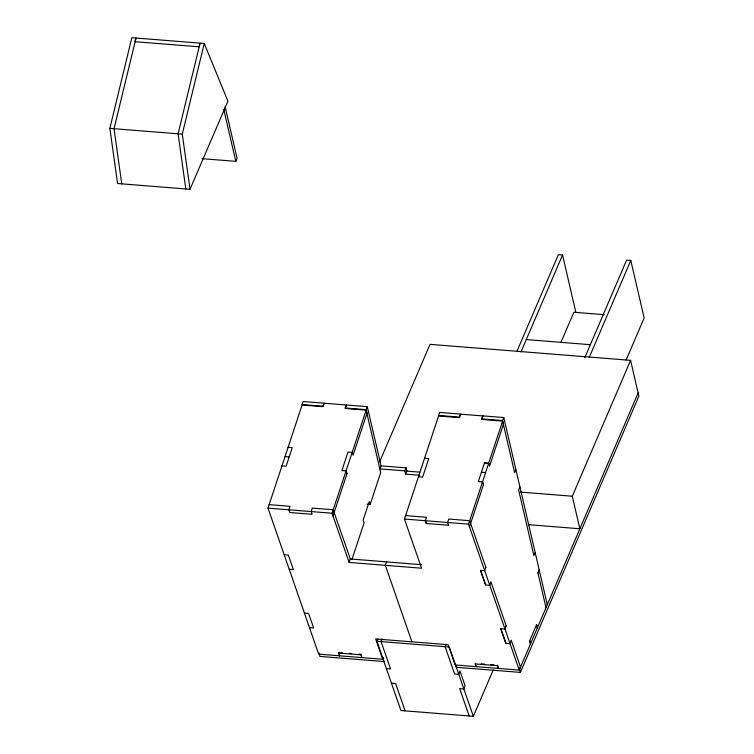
<?xml version="1.0" encoding="UTF-8"?>
<svg xmlns="http://www.w3.org/2000/svg" width="754" height="754" viewBox="0 0 754 754"><rect width="100%" height="100%" fill="white"/><g stroke="black" fill="none" stroke-linecap="round" stroke-linejoin="round"><path stroke-width="1.13" d="M109.848 128.368L131.837 37.7L204.259 43.478L227.915 101.187L189.999 189.301L117.577 183.514L109.848 128.368L182.28 134.146L189.999 189.301M182.28 134.146L204.259 43.478M383.305 657.516L382.73 659.26L318.669 654.142L267.99 508.13L302.09 405.021L322.976 406.689L324.126 403.211L322.844 406.208L301.949 404.54L303.24 401.543L367.302 406.66L381.072 465.878L379.78 468.875L404.851 470.873L406.133 467.876L381.072 465.878M469.488 526.895L483.484 484.577L482.532 481.844L478.328 481.58L484.483 462.975L488.658 463.305L489.582 466.113L503.568 423.833L502.616 421.09L481.731 419.422L482.88 415.944L460.59 414.172L459.44 417.65L438.555 415.982L404.464 519.044L421.552 568.214L349.13 562.437L332.052 513.238L366.152 410.129L345.266 408.47L346.406 404.992L345.125 407.989L366.02 409.658L367.302 406.66M333.004 515.972L346.991 473.682L346.039 470.939L341.864 470.619L347.999 452.07L352.175 452.4L353.117 455.152L367.104 412.872L366.152 410.129M349.13 562.437L350.28 558.968L386.491 561.853L385.341 565.33L411.91 641.805M351.967 559.468L364.078 522.871L363.126 520.128L369.253 501.589L370.205 504.332L367.075 504.077M370.205 504.332L380.685 472.635L366.02 409.658M386.368 668.591L390.553 668.921L381.053 641.588L381.92 638.977M448.592 525.227L426.293 523.493L425.341 520.75L426.491 517.282L405.605 515.613M382.73 659.26L375.69 638.958L448.13 644.698L455.171 664.981L519.242 670.089L468.536 524.153L502.616 421.09M469.177 715.97L459.686 688.628L463.861 688.967L465.011 685.49L459.94 670.89L458.8 674.368L454.615 674.029L445.124 646.696L445.982 644.086M485.849 567.187L484.699 570.674L480.524 570.344L485.585 584.944L489.77 585.274L490.92 581.786L506.123 625.622L504.973 629.09M506.123 625.622L504.982 629.053L500.797 628.751L505.859 643.36L510.053 643.652L511.203 640.184L520.543 667.073M519.242 670.089L520.373 666.659M202.025 158.66L235.813 161.356L237.095 158.349L225.05 106.493M379.601 461.891L430.025 344.342L630.58 360.346L638.892 396.123L520.411 672.408L456.349 667.299L455.84 665.132M419.686 475.256L405.605 474.125L406.896 471.127L406.133 467.876M493.182 670.07L473.361 716.3L400.93 710.522L376.877 641.249L377.782 639.138M381.053 641.588L381.967 639.467M516.792 351.656L558.365 254.673L562.55 255.003L575.905 312.505M520.967 351.986L562.55 255.003M502.503 420.543L503.795 417.546L482.899 415.878L481.618 418.875L502.503 420.543L514.605 472.607L515.896 469.61M560.919 342.429L573.86 312.25L604.143 314.663M445.124 646.696L446.029 644.585M519.93 486.961L518.639 489.959L533.907 555.641L535.189 552.644M584.868 357.481L626.612 260.121L630.787 260.45L644.152 317.943L626.169 359.884M589.213 357.434L630.787 260.45M537.941 572.993L539.223 569.996L537.941 572.993L546.009 607.705M528.252 524.652L579.864 528.771L572.295 496.226L630.58 360.346M529.732 640.627L530.486 643.888L529.732 640.627L536.594 624.642L537.348 627.894L536.594 624.642M638.138 392.881L519.657 669.156L520.411 672.408M526.283 339.573L590.354 344.691M288.103 447.301L292.279 447.64L286.152 466.17L281.968 465.84M424.568 458.262L428.753 458.583L422.617 477.131L418.442 476.801M484.454 463.041L488.639 463.38M285.04 456.575L289.216 456.905M481.42 472.24L485.595 472.579M406.896 471.127L419.799 472.164M520.694 492.117L572.295 496.226M269.14 504.652L290.026 506.32L288.876 509.789L289.828 512.531L312.109 514.313L311.166 511.57L312.316 508.092L333.202 509.761L350.478 559.506M267.99 508.13L332.052 513.238M404.464 519.044L468.536 524.153M386.482 561.9L421.524 564.689M284.145 554.671L288.32 555.01L293.391 569.609L289.206 569.279M304.418 613.087L308.593 613.417L313.664 628.016L309.479 627.686M376.877 641.249L449.299 647.026L473.361 716.3M339.988 652.596L342.335 652.785M349.375 653.35L351.722 653.529M358.763 654.095L361.1 654.284L361.863 657.535M481.175 663.859L484.69 664.142M490.562 664.613L494.077 664.887M391.439 683.19L395.624 683.52L405.115 710.852M482.503 481.91L483.455 484.652M485.83 567.244L469.667 520.722L448.781 519.054L447.64 522.484L448.583 525.265M480.524 570.344L485.595 584.934M500.807 628.723L505.877 643.313M425.36 520.712L426.312 523.446M346.039 470.958L346.991 473.691M361.845 657.592L360.893 654.849L338.612 653.077L339.554 655.81M503.795 417.546L547.291 604.699M497.593 665.169L498.347 668.421L497.404 665.688L475.114 663.916L476.066 666.649L475.312 663.397M404.851 470.873L405.605 474.125M383.164 658.27L383.918 661.522L319.856 656.404L319.102 653.153M223.759 109.49L235.813 161.356M338.819 652.502L339.573 655.754M185.823 188.962L178.095 133.816L200.074 43.148L198.99 46.795L134.928 41.687L136.012 38.03L114.033 128.708L121.752 183.853M439.723 412.438L438.442 415.435L459.337 417.103L460.619 414.106L439.723 412.438"/></g></svg>
